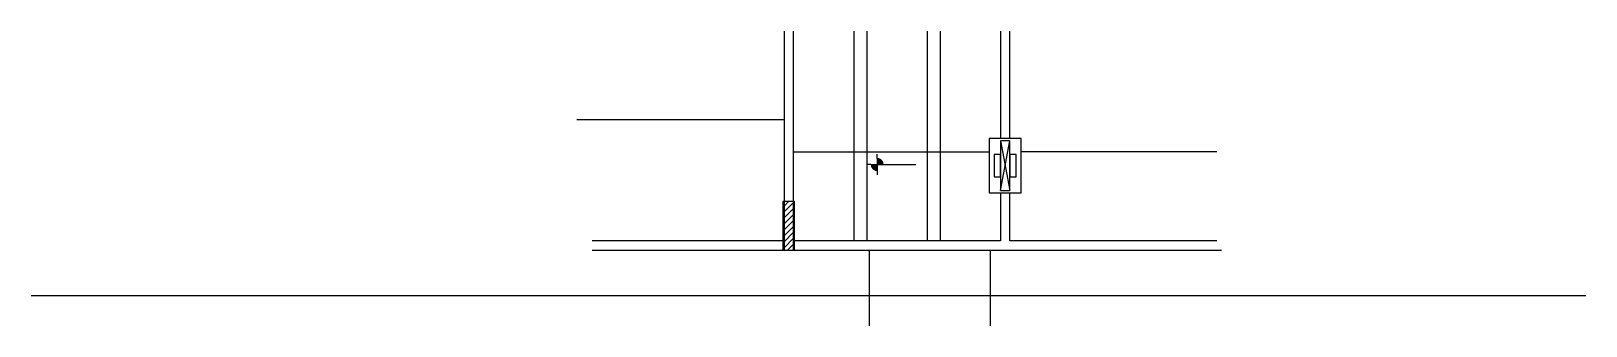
# Model space of a CAD drawing. Header units: metres. Extents: x 4036 to 7175, y 2525 to 3120.
import ezdxf

# ---------------------------------------------------------------- set-up
doc = ezdxf.new("R2010")
doc.units = ezdxf.units.M
for name, color, linetype in [('1', 7, 'Continuous'), ('3', 7, 'Continuous'), ('7', 7, 'Continuous'), ('Painéis', 7, 'Continuous')]:
    doc.layers.add(name, color=color, linetype=linetype)

msp = doc.modelspace()

# ---------------------------------------------------------------- linework, layer by layer
at = {"layer": '1', "color": 7, "lineweight": 25}
for p, q in [((5993.2, 2798.7), (6012.2, 2898.7)), ((5993.2, 2898.7), (6012.2, 2798.7))]:
    msp.add_line(p, q, dxfattribs=at)
at = {"layer": '3', "color": 7, "lineweight": 25}
for p, q in [((5744.3, 2863.4), (5744.3, 2872)), ((5744.3, 2863.4), (5744.3, 2838.4)), ((5744.3, 2862.8), (5748.2, 2862.8)), ((5744.3, 2862), (5750.1, 2862)), ((5744.3, 2861.3), (5751.4, 2861.3)), ((5744.3, 2860.5), (5752.4, 2860.5)), ((5744.3, 2859.7), (5753.3, 2859.7)), ((5744.3, 2858.9), (5754, 2858.9)), ((5744.3, 2858.1), (5754.6, 2858.1)), ((5744.3, 2857.3), (5755.1, 2857.3)), ((5744.3, 2856.5), (5755.5, 2856.5)), ((5731.8, 2850.9), (5723.1, 2850.9)), ((5731.8, 2850.9), (5756.8, 2850.9)), ((5744.3, 2850.2), (5731.8, 2850.2)), ((5744.3, 2849.4), (5731.9, 2849.4)), ((5744.3, 2848.6), (5732, 2848.6)), ((5744.3, 2847.8), (5732.2, 2847.8)), ((5744.3, 2847), (5732.5, 2847)), ((5744.3, 2846.2), (5732.8, 2846.2)), ((5744.3, 2845.4), (5733.1, 2845.4)), ((5744.3, 2844.6), (5733.5, 2844.6)), ((5744.3, 2843.8), (5734.1, 2843.8)), ((5744.3, 2843), (5734.7, 2843)), ((5744.3, 2842.2), (5735.4, 2842.2)), ((5744.3, 2841.4), (5736.2, 2841.4)), ((5744.3, 2840.6), (5737.2, 2840.6)), ((5744.3, 2839.8), (5738.6, 2839.8)), ((5744.3, 2839.1), (5740.5, 2839.1)), ((5744.3, 2855.7), (5755.9, 2855.7)), ((5744.3, 2854.9), (5756.2, 2854.9)), ((5744.3, 2854.1), (5756.4, 2854.1)), ((5744.3, 2853.3), (5756.6, 2853.3)), ((5744.3, 2852.5), (5756.7, 2852.5)), ((5744.3, 2851.7), (5756.8, 2851.7)), ((5744.3, 2838.4), (5744.3, 2830.2)), ((5756.8, 2850.9), (5822.1, 2850.9)), ((5556.2, 2767.2), (5565.1, 2776.2)), ((5556.2, 2755.2), (5575.2, 2774.2)), ((5556.2, 2743.2), (5575.2, 2762.2)), ((5556.2, 2731.1), (5575.2, 2750.1)), ((5556.2, 2719.1), (5575.2, 2738.1)), ((5556.2, 2707.1), (5575.2, 2726.1)), ((5556.2, 2695.1), (5575.2, 2714.1)), ((5556.2, 2683), (5575.2, 2702)), ((5563.3, 2678.2), (5575.2, 2690))]:
    msp.add_line(p, q, dxfattribs=at)
for points in [[(5556.2, 3120.2), (5556.2, 2776.2)], [(5575.2, 2776.2), (5575.2, 3120.2)], [(5993.2, 3120.2), (5993.2, 2903.7)], [(6012.2, 2903.7), (6012.2, 3120.2)], [(5970.2, 2793.7), (6035.2, 2793.7), (6035.2, 2903.7), (5970.2, 2903.7), (5970.2, 2793.7)], [(5993.2, 2793.7), (5993.2, 2697.2)], [(6012.2, 2697.2), (6012.2, 2793.7)], [(5553.7, 2697.2), (5168.7, 2697.2)], [(5168.7, 2678.2), (5553.7, 2678.2)], [(5993.2, 2697.2), (5577.7, 2697.2)], [(5577.7, 2678.2), (6002.7, 2678.2)], [(6002.7, 2678.2), (6439.7, 2678.2)], [(6430.2, 2697.2), (6012.2, 2697.2)]]:
    msp.add_lwpolyline(points, dxfattribs=at)
at = {"layer": '7', "color": 7, "lineweight": 25}
for points in [[(5993.2, 2798.7), (6012.2, 2798.7), (6012.2, 2898.7), (5993.2, 2898.7), (5993.2, 2798.7)], [(5993.2, 2871.2), (5980.2, 2871.2), (5980.2, 2826.2), (5993.2, 2826.2), (5993.2, 2871.2)], [(6025.2, 2871.2), (6012.2, 2871.2), (6012.2, 2826.2), (6025.2, 2826.2), (6025.2, 2871.2)], [(5553.7, 2678.2), (5577.7, 2678.2), (5577.7, 2776.2), (5553.7, 2776.2), (5553.7, 2678.2)], [(5556.2, 2678.2), (5575.2, 2678.2), (5575.2, 2776.2), (5556.2, 2776.2), (5556.2, 2678.2)]]:
    msp.add_lwpolyline(points, dxfattribs=at)
at = {"layer": 'Painéis', "color": 7, "lineweight": 25}
for p, q in [((5697.2, 3120.2), (5697.2, 2697.2)), ((5723.2, 3120.2), (5723.2, 2697.2)), ((5845.2, 3120.2), (5845.2, 2697.2)), ((5871.2, 3120.2), (5871.2, 2697.2)), ((5556.2, 2941.2), (5138.2, 2941.2)), ((5575.2, 2876.2), (5970.2, 2876.2)), ((6430.2, 2876.2), (6035.2, 2876.2)), ((5728.2, 2678.2), (5728.2, 2525.2)), ((5972.2, 2678.2), (5972.2, 2525.2)), ((4036.2, 2586.7), (7175.2, 2586.7))]:
    msp.add_line(p, q, dxfattribs=at)

doc.saveas('drawing.dxf')
